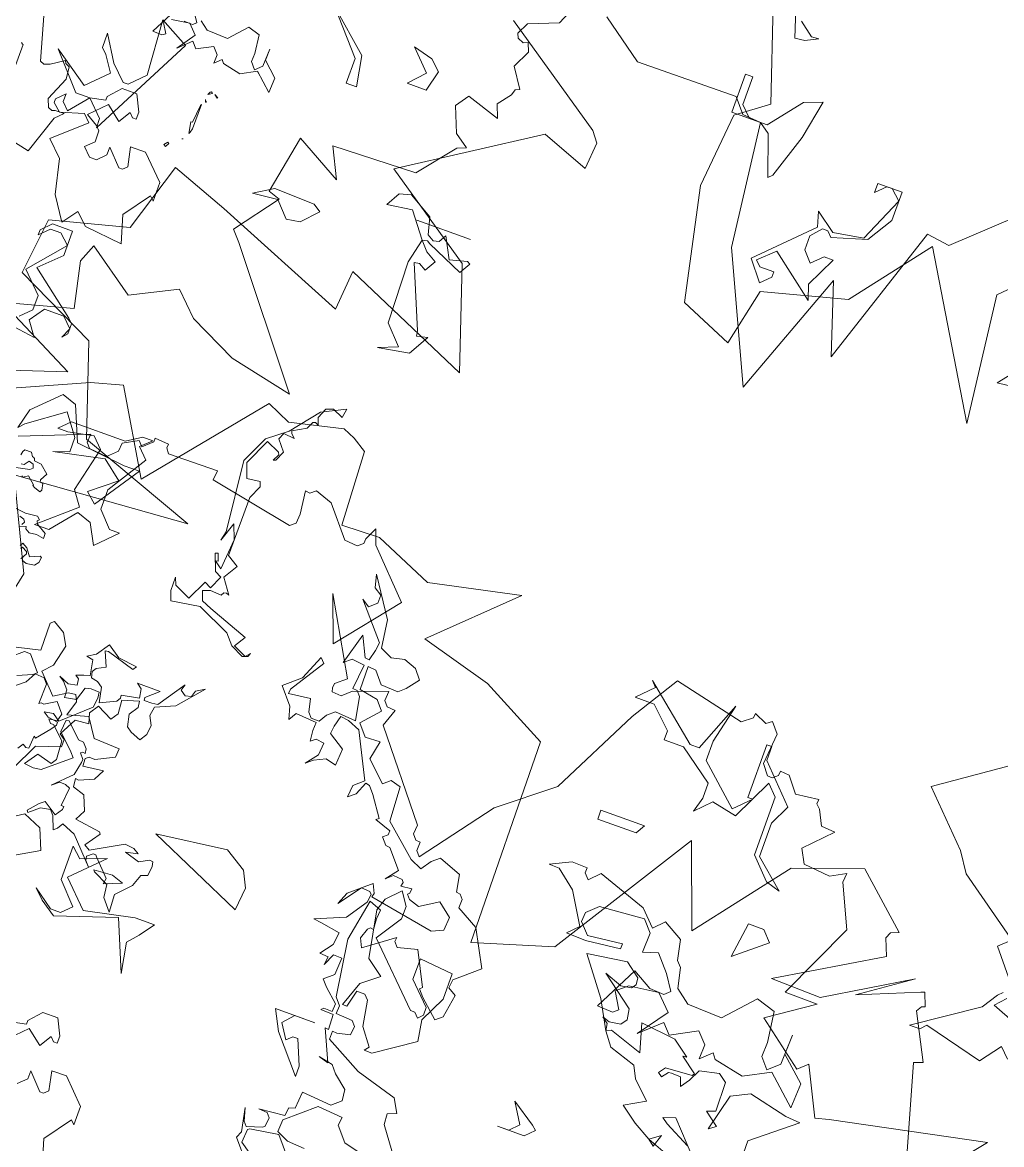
# Model space of a CAD drawing. Header units: metres. Extents: x -71 to 881, y -503 to 661.
# Drawn here: x 204.19 to 208.009, y 153.977 to 158.354 of the extents above; entities that cross this region are included whole.
import ezdxf

# ---------------------------------------------------------------- set-up
doc = ezdxf.new("R2010")
doc.units = ezdxf.units.M
doc.layers.add('ARBRE', color=100, linetype='Continuous', lineweight=13, true_color=0x00ff3f)

# ---------------------------------------------------------------- blocks, each defined once
blk = doc.blocks.new('WMF2', base_point=(0, 0.01))
at = {"color": 251, "lineweight": 0, "true_color": 0x636466}
for points in [[(81.23, -212.64), (86.45, -202.37), (92.4, -197.64), (98.49, -189.57), (98.99, -190.16), (98.92, -191.16), (99.46, -191.2), (99.98, -191.79), (99.88, -192.88), (107.36, -202.17), (106.64, -204.2), (107.63, -204.27), (108.14, -204.87), (108.06, -205.98), (111.91, -204.61), (112.96, -203.7), (114.06, -203.79), (114.16, -204.2), (114.12, -204.74), (112.93, -205.76), (117.77, -214.23), (115.81, -208.91), (110.13, -215.92), (115.04, -221.02), (115.66, -222.79), (116.35, -221.31), (116.39, -220.76), (116.99, -220.25), (118.51, -220.38), (121.42, -223.82), (123.45, -224.55), (124.06, -224.04), (124.6, -224.1), (124.28, -221.43), (124.37, -220.32), (124.97, -219.82), (134.84, -221.76), (134.73, -222.86), (140.59, -222.8), (140.98, -223.38), (140.96, -223.82), (142.59, -223.95), (142.62, -223.52), (143.7, -222.51), (144.2, -223.11), (145.93, -222.16), (146.02, -221.17), (147.09, -220.14), (149.19, -220.32), (149.69, -220.93), (149.6, -221.91), (157.24, -218.9)], [(195.1, -48.95), (190.12, -45.33), (178.29, -45.44), (176.89, -43.78), (174.7, -43.59), (173.01, -29.2), (166.39, -14.78), (160.89, -29.58), (158.19, -21.39), (152.68, -38.14), (149.95, -37.75), (143.85, -43.43)], [(49.49, -33.04), (47.38, -42.86), (52.22, -53.02), (31.88, -54.47), (45.91, -59.56), (49.4, -70.11), (59.14, -74.81), (58.34, -81.44), (49.36, -83.76), (46.84, -91.88), (40.14, -89.34), (24.4, -82.93), (24.01, -87.6), (8.81, -80.93), (12.69, -92.64), (23.58, -100.08), (8.83, -109.56), (3.27, -107.44), (3.01, -110.61), (3.9, -111.79), (16.57, -120.44)], [(31.95, -175.08), (27.13, -180.99), (44.83, -177.37), (46.41, -176.96), (49.12, -182.48), (50.2, -181.46), (55.69, -185.68), (50.55, -189.17), (54.41, -189.22), (50.23, -198.2), (52.48, -203.12), (52.39, -204.21), (54.12, -203.26), (57.28, -203.53), (58.15, -205.15), (55.25, -208.11), (56.89, -208.24), (57.74, -209.97), (58.25, -210.45), (58.2, -211), (60.88, -210.67), (62.28, -212.43), (63.37, -212.54), (63.42, -211.98), (64, -211.48), (64.56, -211.53), (65.45, -212.71), (65.14, -216.33), (66.13, -217.51), (66.73, -217.02), (68.24, -217.69), (68.28, -217.15), (69.45, -216.26), (77.76, -218.17), (81.23, -212.64), (81.23, -212.64)], [(227.2, -134.24), (237.13, -121.84), (221.43, -123.58)], [(218.84, -83.17), (228.67, -76.4), (223.08, -70.7), (221.59, -68.47), (214.46, -63.39)], [(177.9, -56.66), (174.32, -45.95), (177.81, -43.34), (178.67, -34.61), (175.87, -21.54), (169.72, -18.91), (168.26, -25.61), (158.55, -28.14), (151.66, -37.02), (141.23, -19.49), (142.97, -34.33), (135.13, -42.17)], [(61.87, -62.25), (50.47, -66), (62.16, -71.92)], [(61.59, -70.48), (52.23, -72.98), (53.36, -78.3), (52.54, -80.39), (46.99, -76.49), (41.75, -79.1), (39.13, -76.49), (33.51, -73.76), (26.05, -72.12), (37.25, -86.3), (38.33, -87.51), (34.61, -92.45), (35.99, -92.94), (34.69, -99.75), (29.28, -96.73), (30.97, -100.19), (21.09, -100.49), (17.67, -104.7), (16.66, -105.12), (18.28, -106.23), (19.48, -109.18), (18.41, -110.67), (14.49, -109.41), (15.1, -110.95), (13.93, -112.47), (13.73, -113.15), (13.23, -113.37), (14.72, -115.61), (13.76, -117.64), (14.16, -118.66), (14.68, -118.45), (15.39, -118.76), (15.6, -119.27), (14.94, -120.61), (11.56, -121.96), (10.97, -123.39)], [(35.32, -176.96), (38.04, -186.65), (37.02, -187.05), (39.7, -192.27), (39.35, -192.88), (38.94, -193.04), (39.56, -194.57), (39.97, -194.4), (46.81, -191.62), (41.05, -195.63), (50.47, -189.97), (56.38, -190.15), (44.99, -196.88), (45.76, -198.84), (45.47, -199.54), (44.55, -199.92), (50.64, -205.39), (58.51, -202.62), (66.66, -192.17), (70.16, -201.76), (80.62, -185.19), (89.7, -182.43), (90.01, -206.45), (97.85, -210.62), (106.23, -212.96), (97.57, -221.28), (108.11, -219.06), (114.95, -222), (119.42, -221.88), (119.84, -230.55), (121.43, -231.58), (122.86, -232.19), (129.04, -230.77), (131.8, -232.03), (142.53, -219.05), (147.98, -228.38), (151.61, -227.39), (162.65, -222.48)], [(169.87, -28.84), (169.25, -28.23), (167.56, -28.23), (167.56, -27.6), (168.66, -26.5), (170.48, -28.84), (164.64, -34.67), (165.12, -36.39), (162.8, -34.67), (159.28, -35.28), (156.97, -40.52), (158.19, -41.62), (158.8, -41.62), (159.88, -40.52), (159.88, -41.62), (156.97, -41.62), (156.97, -38.21), (158.8, -35.28), (162.8, -34.07), (163.41, -34.67), (164.03, -34.67), (165.12, -33.45), (165.12, -31.75), (164.03, -30.53), (162.8, -31.75), (161.71, -31.75), (163.41, -28.23), (162.8, -26.5), (168.04, -30.53), (169.87, -28.84), (169.87, -28.84)], [(52.29, -55.4), (52.19, -55.8), (52.04, -56.06), (51.25, -56.07), (50.96, -55.61), (50.83, -55.62), (50.67, -55.53), (50.58, -55.28), (49.76, -55.18), (48.77, -54.33), (49.22, -53.47), (49.17, -53.21), (48.84, -53.17), (48.7, -52.42), (48.83, -52.17), (49.57, -52.45), (49.82, -52.58), (49.78, -52.67), (50.67, -53.46), (51.2, -53.08), (51.37, -53.18)], [(50.89, -49.52), (49.55, -49.37), (48.16, -49.5), (47.78, -49.18), (48, -48.98), (47.85, -48.67), (46.68, -47.94), (46.65, -47.37), (47.56, -47.53), (48.39, -47.43), (48.9, -47.71), (48.98, -47.97), (49.76, -47.72)], [(48.86, -45.72), (48.68, -46.06), (48.07, -45.73), (47.44, -44.86), (46.32, -45.35), (46.14, -45.25), (46.23, -44.64), (46.6, -44.17), (47.56, -44.03), (48.1, -44.22)], [(48.27, -44.32), (47.88, -45.08), (47.97, -45.33), (48.55, -45.65), (48.68, -45.4)], [(49.49, -48.01), (49.31, -48.35), (49.49, -48.67), (50.03, -48.84)], [(52.85, -53.74), (50.74, -54.16), (50.47, -54.45), (50.6, -54.86), (51.14, -55.04), (51.55, -54.48), (51.91, -54.45)], [(174.7, -43.59), (178.13, -43.59), (178.13, -48.16), (177.26, -48.16), (177.26, -44.83), (176.02, -43.59), (173.91, -43.59), (170.9, -47.37), (168.8, -48.16), (169.68, -43.59), (171.36, -38.49), (171.81, -38.05), (173.47, -42.7), (174.7, -43.59), (174.7, -43.59)], [(220.57, -50.22), (221.79, -50.2), (214.78, -54.92), (213.59, -56.76), (213.1, -57.26)], [(213.13, -59.1), (215.47, -61.97), (214.27, -63.08)], [(212.49, -56.77), (213.57, -55.55), (207.7, -53.3)], [(210.1, -50.35), (211.21, -51.44), (213, -49.09), (219.97, -50.84), (220.57, -50.22), (220.57, -50.22)], [(40.86, -56.38), (43.16, -58.19), (49.01, -56.98), (47.19, -57.59), (47.19, -59.3), (49.01, -61.74), (53.04, -58.82), (53.65, -58.19), (53.04, -60.53), (50.1, -63.43), (48.41, -62.83), (46.7, -58.82), (40.86, -58.19), (39.03, -58.19), (42.55, -52.98), (43.78, -54.06), (40.86, -56.38), (40.86, -56.38)], [(174.22, -55.94), (172.57, -54.64), (171.71, -54.74), (173.12, -54.01), (174.29, -53.87), (175.3, -57.08)], [(57.77, -70.06), (56.55, -71.27), (56.55, -72.98), (58.86, -75.3), (55.34, -79.44), (56.55, -80.53), (57.77, -80.53), (58.86, -79.44), (58.86, -80.05), (57.77, -81.14), (55.34, -81.14), (55.34, -78.22), (57.77, -75.92), (52.42, -71.77), (51.91, -71.27), (51.91, -70.06), (52.42, -69.46), (51.91, -70.67), (53.02, -71.77), (55.34, -71.77), (56.55, -70.06), (55.34, -68.37), (63.01, -69.46)], [(69.04, -89.28), (63.17, -87.99), (61.62, -92.45), (60.75, -93.34), (61.84, -93.29), (62.18, -93.16), (62.64, -93.37), (63.02, -94.3), (61.86, -97.06), (62.03, -98.49), (62.51, -98.7), (62.64, -99.03), (64.13, -98.04), (64.8, -97.78), (65.29, -97.98), (67.08, -104.41)], [(68.02, -99.24), (67.83, -99.11), (67.77, -99.08), (67.77, -93.28)], [(110.5, -210.3), (109.11, -209.66), (107.56, -210.01), (106.1, -209.43), (105.21, -208.37), (106.3, -206.96), (107.08, -206.3), (109.11, -206.4), (110.23, -207.75), (111.21, -207.86), (111.17, -205.1), (108.98, -204.68), (108.09, -203.61), (109.95, -201.54), (108.82, -200.21), (107.05, -200.28), (107.47, -198.09), (105.17, -195.92), (104.39, -196.59), (103.18, -196.28), (102.97, -192.24), (99.24, -188.97), (97.85, -188.34), (97.03, -189.52), (96.18, -190.24), (93.53, -189.23), (93.18, -187.24), (92.71, -187.16), (92.29, -186.66), (92.32, -185.67), (89.73, -184.22), (87.53, -180.05), (90.18, -177.78), (90.31, -176.8), (89.34, -176.22), (89.8, -173.49), (90.58, -172.83), (92.72, -174.77), (93.38, -175.55), (93.1, -175.8), (95.08, -179.67), (97.34, -179.08), (97.82, -179.64), (97.78, -180.15), (101.14, -177.68), (101.63, -178.7), (101.22, -179.9), (100.95, -180.15), (100.54, -180.1), (100.64, -181.36), (100.55, -182.4), (102.01, -182.98), (102.92, -178.07), (101.94, -171.52), (101.24, -170.69), (101.31, -169.75), (99.34, -169.6), (98.87, -169.05), (98.94, -168.01), (100.49, -167.68), (101, -167.72), (101.03, -166.73), (96.75, -164.41), (91.89, -162.99), (91.03, -161.43), (92.05, -161.03), (91.94, -159.79), (89, -155.76)], [(92.49, -155.57), (95.44, -156.33), (96.81, -157.94), (96.68, -158.92), (99.66, -159.16), (102.89, -156.4), (103, -154.96), (101.56, -154.29), (99.54, -154.17)], [(100.03, -151.47), (102.77, -154.68), (106.07, -154.17), (106.29, -153.98), (106.42, -152.45), (105.24, -151.63)], [(105.14, -150.36), (107.17, -152.77), (106.84, -153.51), (107.36, -156.24), (106.96, -154.77), (106.52, -154.26), (104.73, -154.84), (104.51, -155.03), (104.42, -156.07), (104.84, -156.57), (105.88, -156.64), (102.86, -156.92), (102.73, -157.89), (102.04, -158.1), (101.88, -160.07), (98.36, -159.78), (97.31, -160.68), (97.47, -161.98), (99.06, -163.31), (99.78, -164.14), (101.47, -164.52), (100.3, -164.17), (101.94, -167.79), (101.51, -167.75), (101.59, -169.52), (103.08, -169.59), (102.8, -169.82), (101.82, -169.79), (101.75, -170.73), (103.34, -172.15), (104, -172.92), (102.95, -173.82), (102.84, -175.84), (103.82, -175.87), (104.45, -174.47), (104.32, -175.45), (105.36, -175.53), (104.26, -176.94), (104.08, -178.42), (106.33, -178.82), (107.3, -178.94), (103.92, -180.38), (102.29, -182.75), (102.16, -183.73), (102.39, -184), (103.43, -184.08), (105.34, -181.48), (104.76, -182.94), (102.36, -184.98), (101.88, -183.96), (101.97, -183.49), (94.36, -182.12), (93.06, -182.73), (92.94, -184.28), (94.55, -185.59), (96.67, -184.27), (97.88, -184.67), (98.3, -185.17), (98.08, -185.36), (98.04, -185.87), (99.3, -185.77), (99.21, -186.22), (99.44, -186.5), (100.48, -186.59), (101.25, -185.92), (100.16, -187.33), (101.95, -189.45), (102.48, -189.49), (103.14, -190.28), (102.64, -190.71), (102.6, -191.22), (104.51, -191.89), (104.23, -192.12), (105.81, -194.43), (106.51, -195.26), (106.98, -195.35), (107.6, -193.84), (108.41, -193.19), (108.29, -194.62), (107.17, -195.57), (109.76, -200.75), (111.21, -201.34), (112.19, -201.47), (112.55, -200.2), (112.63, -199.28), (110.76, -198.09), (110.9, -196.12), (112.13, -196.43), (113.42, -195.8), (114.19, -195.14), (113.09, -196.56), (112.98, -198.01), (113.96, -198.14), (114.51, -197.67), (114.61, -198.91), (114.58, -199.9), (117.07, -200.09), (117.61, -199.16), (118.02, -200.63), (119.62, -202.52), (117.74, -204.14), (116.53, -207), (116.04, -206.45), (118.58, -202.45), (118.63, -201.93), (116.12, -202.24), (115.77, -200.72), (115.3, -200.17), (114.31, -200.14), (113.77, -201.07), (112.93, -201.79), (110.47, -201.58), (110.98, -204.31), (111.44, -204.87), (111.97, -204.91), (111.68, -207.85), (113.17, -208.02), (114, -207.32), (112.98, -210.96), (111.87, -208.65), (111.36, -208.61), (111.05, -209.82), (110.92, -210.8), (114.34, -214.81), (113.44, -214.21), (112.61, -214.93), (112.58, -215.91), (113.47, -216.49), (113.87, -217.98), (110.96, -213.56), (110.5, -210.3), (110.5, -210.3)], [(18.5, -90.74), (17.84, -93.61), (20.02, -96.45), (22.98, -96.02), (22.05, -97.63), (20.72, -98), (17.93, -96.37), (17.41, -94.37), (16.65, -93.94), (15.97, -94.11), (15.49, -94.96), (14.21, -92.52), (12.21, -93.06), (11.86, -92.86), (12.6, -91.6), (16.89, -93.51), (17.23, -93.72), (17.84, -93.61), (16.91, -92.52), (15.64, -91.79), (16.37, -90.52), (17.22, -91.02), (17.83, -90.91), (14.87, -83.79), (14.78, -83.17), (13.49, -83.45), (14.87, -81.07), (17.86, -80.56), (18.47, -80.47), (16.28, -81.33), (18.28, -83.52), (18.5, -90.74), (18.5, -90.74)], [(55.55, -83.45), (56.85, -81.67), (58.61, -84.37), (59.53, -88.36), (61.31, -90.12), (57.78, -93.28), (58.61, -94.11), (61.31, -93.28), (62.23, -94.11), (62.23, -94.58), (61.31, -95.5), (61.31, -94.58), (60.48, -93.73), (58.61, -95.97), (56.85, -96.33), (56.85, -96.8), (55.55, -98.2), (53.79, -98.2), (52.87, -96.33), (52.87, -95.5), (53.33, -95.5), (53.79, -95.97), (54.63, -94.58), (56.39, -95.97), (58.23, -94.11), (56.85, -93.28), (56.39, -92.81), (56.39, -91.51), (57.31, -90.59), (56.39, -89.66), (55.55, -89.66), (54.63, -90.59), (54.63, -91.51), (52.87, -89.66), (52.41, -89.66), (51.93, -90.12), (52.41, -92.34), (50.63, -92.34), (47.94, -89.66), (47.94, -87.42), (48.41, -87.89), (50.63, -84.84), (49.71, -81.67), (54.16, -82.15), (55.55, -83.45), (55.55, -83.45)], [(30.71, -93.26), (29.79, -92.67), (31.51, -90.88), (33.12, -90.61), (34.74, -92.37), (37.69, -92.07), (35.5, -93.43), (30.71, -93.26), (30.71, -93.26)], [(48.48, -94.16), (48.71, -93.73), (48.96, -93.86), (48.64, -94.24), (48.48, -94.16), (48.48, -94.16)], [(58.61, -95.97), (60.32, -95.97), (63.86, -99.98), (59.71, -97.06), (57.39, -99.38), (58.61, -101.21), (59.21, -101.81), (59.21, -103.52), (57.39, -100.59), (55.69, -98.89), (55.08, -98.89), (53.39, -100.59), (53.87, -107.05), (50.45, -105.22), (56.79, -93.05), (56.79, -94.14), (58.61, -95.97), (58.61, -95.97)], [(12.72, -95.5), (19.16, -95.5), (12.72, -95.5), (12.72, -95.5)], [(46.51, -96.62), (46.65, -96.16), (46.74, -95.97), (46.95, -97.29), (46.8, -97.34), (46.58, -99.41), (46.49, -99.57), (46.51, -96.62), (46.51, -96.62)], [(47.28, -95.16), (47.15, -95.21), (47.28, -95.16), (47.28, -95.16)], [(46.06, -100), (46.17, -99.95), (46.26, -100.23), (46.22, -100.08), (46.06, -100), (46.06, -100)], [(45.08, -100.81), (45.46, -101.12), (45.03, -100.9), (45.08, -100.81), (45.08, -100.81)], [(45.94, -101.27), (45.76, -101.16), (46.23, -100.87), (46.06, -101.21), (45.94, -101.27), (45.94, -101.27)], [(41.84, -105.25), (43.62, -104.29), (45.73, -104.74), (46.01, -105.12), (46.77, -104.41), (46.73, -105.44), (47.43, -106.2), (49.22, -105.25), (49.85, -105.94), (51.28, -104.6), (49.82, -106.67), (50.87, -107.74), (52.95, -107.44)], [(53.69, -106.82), (53.01, -105.71), (53.39, -105.43), (54.48, -105.47), (52.9, -108.54)], [(51.53, -107.75), (50.51, -107.72), (50.13, -108.07), (50.82, -109.11)], [(49.75, -108.42), (48.76, -107.65), (46.27, -107.55), (44.45, -109.59), (43.06, -109.17), (42.78, -107.03), (42.83, -106.03), (42.2, -105.27), (41.44, -105.97), (41.35, -108.07), (41.41, -106.7), (39.72, -105.17), (39.79, -103.4), (41.84, -105.25), (41.84, -105.25)], [(41.84, -105.25), (41.63, -105.03), (41.84, -105.25), (41.84, -105.25)], [(31.94, -110.31), (36.07, -115.05), (31.32, -110.9), (30.71, -107.38), (31.94, -107.38), (31.94, -110.31), (31.94, -110.31)], [(23.77, -111.52), (26.08, -113.84), (23.77, -113.24), (22.56, -112.13), (23.16, -109.69), (25.47, -109.69), (23.77, -111.52), (23.77, -111.52)], [(135.57, -156.36), (133.8, -156.73), (133.8, -157.19), (132.52, -158.58), (130.73, -158.58), (129.81, -156.73), (129.81, -155.89), (130.27, -155.89), (130.73, -156.36), (131.57, -154.97), (133.35, -156.36), (135.2, -154.51)], [(132.52, -150.05), (131.57, -150.97), (131.57, -151.92), (129.81, -150.05), (129.35, -150.05), (128.88, -150.51), (129.35, -152.75), (127.59, -152.75), (124.91, -150.05), (124.91, -147.83), (125.36, -148.29), (127.59, -145.23), (126.66, -142.07), (131.11, -142.53)], [(62.51, -167.79), (63.26, -168.35), (60.34, -167.25)], [(58.89, -169.15), (61.9, -170.7), (62.6, -171.21), (61.18, -171.65), (57.84, -168.06)], [(52.66, -170.5), (52.66, -171.97), (47.81, -175.9), (49.56, -176.04), (54.15, -177.07), (56.26, -176.06), (57.34, -171.75), (56.54, -172.31), (58.19, -173.55), (57.21, -173.91), (57.26, -177.31), (58.26, -178.06), (60.53, -177.56), (61.17, -176.18), (61.91, -175.17), (62.25, -176.19), (63.37, -176.26), (63.72, -176.21), (64.28, -175.46), (64.78, -175.83), (64.22, -176.58), (61.08, -176.8), (60.89, -177.07), (62.8, -178.48), (62.37, -178.54), (64.31, -180), (68.46, -180.44), (67.52, -177.18), (71.39, -178.5), (71.97, -178.23), (72.13, -179.07), (72.84, -179.59), (71.95, -179.32), (70.65, -179.51), (70.12, -180.21), (70.34, -181.46), (74.19, -184.37), (72.12, -183.59), (70.89, -183.77), (70.51, -184.27), (70.59, -185.1), (72.3, -186.38), (76.95, -185.71), (73.74, -181.48), (71.97, -178.23), (70.82, -176.69), (67.68, -175.65), (66.98, -174.25), (64.97, -172.31), (67.26, -170.98), (65.32, -169.52), (63.26, -168.35), (62.04, -169.25), (62.51, -167.79)], [(105.63, -167.93), (106.73, -166.71), (105.63, -165.01), (105.03, -165.6), (104.42, -165.6), (103.21, -162.7), (103.21, -161.47), (106.73, -165.6), (107.95, -167.93), (103.21, -167.93), (105.63, -167.93), (105.63, -167.93)], [(78.47, -163.95), (77.51, -164.92), (78.97, -167.27), (76.15, -165.41), (75.64, -164.92), (76.63, -163.95), (79.84, -163.95), (78.47, -163.95), (78.47, -163.95)], [(135.09, -169.28), (136.91, -170.51), (138.01, -171.61), (135.68, -169.9), (134.47, -169.9), (133.38, -170.99), (135.68, -173.42), (135.68, -177.45), (134.47, -176.35), (131.54, -177.45), (135.09, -173.91), (132.16, -170.99), (126.32, -172.2), (124, -172.2), (125.23, -170.51), (126.32, -169.28), (125.71, -165.75), (128.13, -171.61), (135.09, -169.28), (135.09, -169.28)], [(138.94, -175.74), (144.01, -172.85), (146.39, -171.88), (146.93, -173.42), (151.56, -171.55), (151.13, -168.2), (150.13, -165.91), (148.68, -166.49), (149.35, -164.92), (151.24, -166.38), (151.67, -169.75), (153.13, -172.22), (143.98, -176.02), (143.88, -177.83), (142.05, -179.02), (139.92, -178.12), (138.94, -175.74), (138.94, -175.74)], [(96.52, -167.41), (97.97, -169.37), (98.48, -172.36), (98.99, -172.89), (99.94, -172.89), (100.46, -170.92), (100.97, -170.92), (99.94, -173.81), (97.97, -175.37), (99.94, -176.82), (100.97, -182.31), (100.46, -183.77), (98.99, -185.32), (97.97, -183.77), (97.97, -182.31), (99.94, -179.3), (93.53, -172.89), (93, -172.89), (92.49, -172.36), (91.96, -172.89), (91.96, -173.81), (94.45, -176.31), (94.45, -178.79), (90.5, -178.38), (90.5, -175.37), (91.96, -172.36), (91.54, -169.88), (96, -166.89), (96.93, -166.89), (96.52, -167.41), (96.52, -167.41)], [(129.33, -171.8), (130.44, -173.14), (130.63, -174.64), (132.41, -175.52), (132.57, -175.72), (130.37, -175.88), (129, -175.39), (131.03, -174.57), (130.92, -175.27), (132.78, -177.2), (132.94, -177.4), (133.27, -177.39), (133.89, -176.89), (133.76, -176.39), (133.25, -175.78), (136.03, -178.75), (137.63, -179.42), (138.03, -178.75), (138.43, -178.41), (139, -179.91), (139.48, -180.48), (140.6, -180.25), (141.77, -179.29), (141.95, -179.48), (140.94, -180.66), (140.37, -181.13), (138.81, -180.09), (138.2, -180.94), (138.17, -181.3), (138.5, -181.3), (138.3, -183.46), (138.84, -183.71), (139.55, -183.74), (140.34, -183.1), (138.33, -185.08), (138.01, -186.66), (137.96, -187.04), (138.47, -187.64), (138.27, -187.81), (137.93, -187.74), (138.03, -188.28), (138.55, -188.89), (139.2, -188.95), (140.91, -190.59), (141.25, -190.57), (141.38, -189.16), (139.54, -187.38), (139.07, -186.81), (142.01, -184.38), (142.93, -184.24), (144.01, -184.38), (142.96, -185.86), (141.2, -185.39), (140.77, -186.02), (140.94, -188.21), (142.43, -189.6), (142.8, -189.62), (143.13, -190.05), (142.18, -190.14), (141.95, -191.03), (142.93, -192.19), (144.24, -191.39), (144.58, -191.45), (144.78, -191.29), (144.74, -193.64), (145.22, -194.21), (146.33, -194.31), (146.97, -193.1), (147.96, -192.3)], [(148.2, -193.41), (146.53, -194.15), (146.12, -194.49), (147.57, -196.24), (148.3, -196.27), (149.64, -195.16)], [(145.32, -185.75), (144.9, -186.35), (144.5, -186.09), (144.14, -186.16), (144.04, -187.62), (143.83, -187.48), (142.52, -189.03), (142.08, -189.67), (142.11, -190.02), (143.28, -190.18), (143.89, -190.6), (142.85, -190.79), (141.99, -190.19), (138.87, -193), (138.74, -194.12), (138.82, -194.82), (139.8, -194.84), (140.46, -194.71), (140.93, -193.17), (142.31, -192.91), (142.34, -193.82), (143.01, -194.6), (143.63, -195.01), (142.43, -194.52), (141.41, -194.72), (141.51, -195.42), (141.95, -195.71), (141.09, -196.03), (140.4, -196.21), (140.74, -197.98), (141.5, -198.18), (140.55, -198.74), (139.52, -200.23), (138.03, -199.22), (135.82, -198.91), (136.11, -198.49), (139.38, -199.5), (139.74, -199.42), (139.04, -197.73), (140.05, -197.19), (140.36, -196.75), (140.18, -196.05), (139.41, -195.86), (138.75, -195.42), (138.41, -193.65), (136.6, -194.53), (136.31, -194.97), (136.38, -195.33), (134.28, -195.7), (134.46, -196.76), (135.1, -197.22), (132.37, -197.2), (133.77, -195.99), (133.7, -195.63), (132.79, -195.64), (132.09, -195.74), (129.95, -198.9), (130.18, -198.17), (129.52, -197.73), (128.84, -197.89), (128.6, -198.62), (127.64, -199.19), (130.16, -196.3), (132.35, -195.35), (132.53, -194.25), (131.99, -193.25), (132.12, -192.12), (132.68, -191.29), (133.87, -191.79), (134.49, -192.21), (134.79, -193.63), (134.09, -194.68), (134.18, -195.38), (136.09, -194.82), (135.98, -193.22), (136.53, -192.38), (138.34, -193.29), (139.06, -192.24), (138.68, -191.03), (140.3, -190.91), (141.35, -188.87), (140.74, -188.44), (140.72, -187.54), (143.51, -186.63), (145.06, -183.4)], [(149.38, -196.4), (146.61, -197.04), (146.66, -200.28), (146.27, -200.62), (144.88, -199.79), (144.11, -198.43), (144.72, -195.93), (145.72, -194.82), (143.6, -192.6), (142.05, -193.54), (141.19, -193.65), (140.84, -192.91), (141.38, -191.16), (138.98, -191.83), (137.57, -189.7), (134.5, -189.55), (134.6, -188.51), (136.69, -187.48), (137.39, -187.51), (137.76, -187.2), (137.7, -186.3), (135.35, -186.6), (135.98, -185.39), (137.66, -184.67), (138.03, -184.72), (137.93, -183.77), (136.52, -183.3), (135.82, -181.61), (136.44, -180.4), (133.42, -179.96), (133.25, -179.75), (134.5, -178.03), (133.81, -177.64), (130.21, -179.65), (129.13, -179.52), (128.46, -179.11), (129.89, -178.8), (128.13, -178.26), (126.98, -178.88), (126.62, -178.83), (126.51, -178.31), (126.62, -177.18), (127.36, -176.92), (127.86, -175.55), (129.43, -173.88), (129.33, -171.8), (129.33, -171.8)], [(52.76, -180.21), (55.75, -178.63), (59.24, -179.37), (59.71, -180), (60.98, -178.83), (60.92, -180.53), (62.07, -181.8), (65.07, -180.21), (66.12, -181.35), (68.53, -179.14), (66.06, -182.57), (67.81, -184.35), (71.26, -183.89), (72.51, -182.83), (71.38, -180.95), (72, -180.48), (73.83, -180.56), (71.19, -185.7), (68.92, -184.4), (67.21, -184.32), (66.57, -184.91), (67.73, -186.66), (69.36, -188.54), (71.08, -188), (71, -190.33), (72.16, -191.6), (77.42, -191.2), (78.69, -190.03), (78.74, -188.92), (77.57, -187.67), (73.52, -188.11), (73.54, -187.51), (77.6, -187.05), (79.9, -187.14), (78.75, -188.32), (80.93, -191.95), (83.16, -193.74), (84.39, -193.79), (82.02, -194.91), (80.2, -194.84), (80.22, -194.22), (79.64, -193.6), (78.5, -194.76), (72.73, -192.72), (70.97, -190.94), (69.83, -192.11), (67.56, -190.81), (67.04, -188.46), (66.45, -187.83), (65.94, -185.49), (64.29, -184.21), (60.16, -184.05), (57.09, -187.45), (54.82, -186.75), (54.35, -183.2), (54.41, -181.49), (53.37, -180.24), (52.1, -181.39), (51.95, -184.94), (52.04, -182.63), (49.22, -180.06), (49.34, -177.15), (52.76, -180.21), (52.76, -180.21)], [(116, -176.89), (115.75, -179.59), (116.63, -181.42), (119.11, -182.97), (127.36, -181.9), (116, -176.89), (116, -176.89)], [(59.05, -195.06), (57.96, -193.84), (61.5, -190.92), (60.89, -195.06), (59.05, -195.06), (59.05, -195.06)], [(62.92, -202.64), (62.92, -209.57), (64.13, -210.8), (66.44, -206.05), (69.38, -206.67), (71.07, -204.94), (70.59, -206.67), (70.59, -208.49), (74.6, -211.4), (76.92, -211.4), (76.92, -212.49), (79.35, -214.81), (81.66, -214.81), (79.84, -216.64), (80.44, -217.25), (73.99, -211.89), (72.89, -211.89), (70.59, -217.73), (71.68, -213.12), (71.68, -210.8), (67.05, -206.67), (65.23, -208.49), (65.83, -208.49), (65.83, -214.81), (65.23, -214.81), (65.23, -213.12), (61.21, -208.97), (62.31, -206.67), (62.31, -202.64), (58.89, -199.71), (60.6, -200.21), (62.92, -202.64), (62.92, -202.64)], [(80.95, -201.5), (75.73, -201.5), (76.34, -200.42), (80.95, -200.42), (80.95, -201.5), (80.95, -201.5)], [(128.63, -229.85), (130.85, -228.1), (132.31, -224.99), (131.45, -216.73), (131.71, -215.63), (130.94, -217.85), (130.31, -216.16), (130.6, -212.58), (131.48, -213.21), (131.19, -213.31), (131.49, -214.13), (131.79, -214.02), (131.07, -212.08), (130.28, -211.7), (130.98, -210.18), (131.77, -210.56), (132.87, -208.24), (134.78, -209.13), (135.09, -209.95), (135.09, -208.36), (134.68, -207.25), (131.36, -207.8), (127.52, -206.02), (126.48, -204.8), (124.97, -204.1), (124.38, -204.31), (124.19, -204.71), (124.67, -204.21), (126.19, -204.91), (125.4, -206.21), (130.16, -207.96), (131.33, -208.46), (131.74, -209.57), (130.87, -209.89), (129.57, -209.78), (129.36, -210.13), (129.07, -210.23), (128.75, -210.08), (129.97, -211.82), (128.98, -213.46), (130.3, -214.3), (130.27, -221.28), (129.57, -222.8), (129.78, -223.38), (131.29, -223.17), (131.93, -224.86), (130.51, -227.9), (128.94, -227.21), (128.82, -226.92), (129.2, -226.13), (128.91, -226.23), (128.41, -227.4), (129.45, -228.63), (129.11, -229.36), (127.81, -229.23), (128.24, -229.68), (128.34, -229.97), (126.82, -230.86), (126.44, -231.65), (126.15, -231.77), (125.75, -231.58), (126.06, -232.39), (125.56, -233.58), (124.75, -233.87), (123.53, -233.31), (123.33, -234.38), (126.03, -233.07), (128.63, -229.85), (128.63, -229.85)], [(147.98, -213.1), (150.4, -210.17), (152.11, -210.17), (147.98, -213.72), (149.19, -215.41), (147.98, -220.65), (149.19, -221.87), (152.11, -221.27), (153.32, -221.27), (152.11, -222.48), (145.66, -222.48), (143.95, -223.57), (142.74, -223.57), (143.95, -222.48), (142.74, -221.27), (145.66, -216.64), (145.66, -214.32), (143.95, -212.49), (142.74, -212.49), (145.04, -210.17), (146.26, -212.49), (147.98, -213.1), (147.98, -213.1)]]:
    blk.add_lwpolyline(points, dxfattribs=at)

msp = doc.modelspace()

# ---------------------------------------------------------------- block references
at = {"layer": 'ARBRE', "color": 251, "lineweight": 5, "true_color": 0x636466, "xscale": 0.03451886634015593, "yscale": 0.03451886634015593, "zscale": 0.03451886634015593, "rotation": 160.1685466476646}
for p in [(212.2313, 154.5017), (205.2327, 154.2562), (214.2648, 150.2147), (206.7156, 147.7898)]:
    msp.add_blockref('WMF2', p, dxfattribs=at)

doc.saveas('drawing.dxf')
